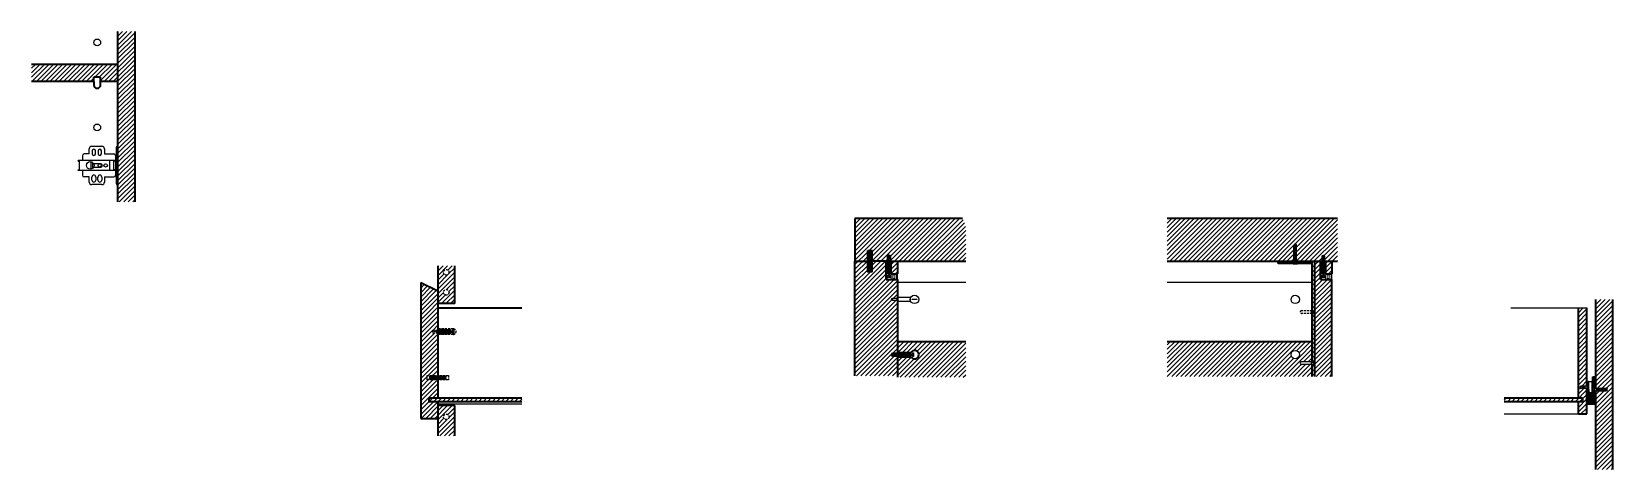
# Model space of a CAD drawing. Header units: inches. Extents: x -88 to 1416, y 266 to 857.
# Drawn here: x 319.4 to 505.2, y 805.8 to 857.2 of the extents above; entities that cross this region are included whole.
import ezdxf

# ---------------------------------------------------------------- set-up
doc = ezdxf.new("R2010")
doc.units = ezdxf.units.IN
doc.header["$MEASUREMENT"] = 0
doc.linetypes.add('HIDDEN', pattern=[0.375, 0.25, -0.125])
doc.layers.add('A-LINE-GRPH', color=7, linetype='Continuous', lineweight=20)
doc.layers.add('A-SECT A-MCUT', color=7, linetype='Continuous', lineweight=35)

# ---------------------------------------------------------------- blocks, each defined once
blk = doc.blocks.new('BLOCCO')
for p, q in [((9.6, 734.92), (9.2, 734.92)), ((9.6, 734.47), (9.2, 734.47)), ((9.3, 735.66), (9.3, 735.57)), ((9.3, 735.57), (9.52, 735.57)), ((9.74, 735.57), (9.52, 735.57)), ((9.74, 735.66), (9.74, 735.57))]:
    blk.add_line(p, q)
blk.add_lwpolyline([(9.2, 734.92), (9.2, 735.66), (9.85, 735.66), (9.85, 734.35), (9.2, 734.35), (9.2, 734.47)])
blk.add_lwpolyline([(9.3, 735.36), (9.3, 735.11), (9.74, 735.11), (9.74, 735.36)], close=True)
blk.add_arc((9.5, 734.7), 0.245, 293.1404, 66.8596)

msp = doc.modelspace()

# ---------------------------------------------------------------- hatches: boundary and pattern name
at = {"transparency": 33554572}
h = msp.add_hatch(dxfattribs=at)
h.set_pattern_fill('ANSI31', color=256, scale=3)
h.paths.add_polyline_path([(329.53, 853.37), (319.42, 853.37), (319.42, 851.37), (326.73, 851.37), (326.73, 851.87), (327.53, 851.87), (327.53, 851.37), (329.53, 851.37)])
h.paths.add_polyline_path([(331.53, 857.24), (329.53, 857.24), (329.53, 837.24), (331.53, 837.24)])
at = {"transparency": 33554567}
h = msp.add_hatch(dxfattribs=at)
h.set_pattern_fill('ANSI31', color=256, scale=3)
h.paths.add_polyline_path([(429.21, 820.75), (421.18, 820.75), (421.18, 819.5), (422.75, 819.5, -3.732051), (422.75, 819), (421.18, 819), (421.18, 816.59), (429.21, 816.59)])
edge = h.paths.add_edge_path()
edge.add_arc((426.21, 833.75), 3, 0, 30)
edge.add_line((428.81, 835.25), (416.18, 835.25))
edge.add_line((416.18, 835.25), (416.18, 830.25))
edge.add_line((416.18, 830.25), (417.68, 830.25))
edge.add_line((417.68, 830.25), (417.68, 831.5))
edge.add_line((417.68, 831.5), (418.18, 831.5))
edge.add_line((418.18, 831.5), (418.18, 830.25))
edge.add_line((418.18, 830.25), (419.93, 830.25))
edge.add_line((419.93, 830.25), (420.04, 830.25))
edge.add_line((420.04, 830.25), (420.04, 830.81))
edge.add_arc((420.18, 830.81), 0.14, 0, 180, ccw=False)
edge.add_line((420.32, 830.81), (420.32, 830.25))
edge.add_line((420.32, 830.25), (420.43, 830.25))
edge.add_line((420.43, 830.25), (429.21, 830.25))
edge.add_line((429.21, 830.25), (429.21, 833.75))
edge = h.paths.add_edge_path()
edge.add_line((421.18, 825.61), (420.62, 825.61))
edge.add_arc((420.62, 825.75), 0.14, 90, 270, ccw=False)
edge.add_line((420.62, 825.89), (421.18, 825.89))
edge.add_line((421.18, 825.89), (421.18, 826))
edge.add_line((421.18, 826), (421.18, 828.1))
edge.add_line((421.18, 828.1), (420.43, 828.1))
edge.add_line((420.43, 828.1), (419.86, 828.1))
edge.add_line((419.86, 828.1), (419.86, 828.75))
edge.add_line((419.86, 828.75), (419.86, 830.25))
edge.add_line((419.86, 830.25), (418.18, 830.25))
edge.add_line((418.18, 830.25), (418.18, 829))
edge.add_line((418.18, 829), (417.68, 829))
edge.add_line((417.68, 829), (417.68, 830.25))
edge.add_line((417.68, 830.25), (416.18, 830.25))
edge.add_line((416.18, 830.25), (416.18, 816.75))
edge.add_line((416.18, 816.75), (421.18, 816.75))
edge.add_line((421.18, 816.75), (421.18, 819.11))
edge.add_line((421.18, 819.11), (420.62, 819.11))
edge.add_arc((420.62, 819.25), 0.14, 90, 270, ccw=False)
edge.add_line((420.62, 819.39), (421.18, 819.39))
edge.add_line((421.18, 819.39), (421.18, 819.5))
edge.add_line((421.18, 819.5), (421.18, 825.61))
edge = h.paths.add_edge_path()
edge.add_line((421.18, 825.89), (420.62, 825.89))
edge.add_arc((420.62, 825.75), 0.14, 90, 270)
edge.add_line((420.62, 825.61), (421.18, 825.61))
edge.add_line((421.18, 825.61), (421.18, 825.89))
edge = h.paths.add_edge_path(flags=16)
edge.add_line((420.48, 819.39), (420.62, 819.39))
edge.add_arc((420.62, 819.25), 0.14, 90, 270)
edge.add_line((420.62, 819.11), (420.48, 819.11))
edge.add_line((420.48, 819.11), (420.48, 819.39))
h.paths.add_polyline_path([(421.18, 830.25), (420.43, 830.25), (420.43, 828.75), (421.18, 828.75)])
at = {"transparency": 33554564}
h = msp.add_hatch(dxfattribs=at)
h.set_pattern_fill('ANSI31', color=256, scale=3)
h.paths.add_polyline_path([(452.89, 820.75), (452.89, 816.69), (469.93, 816.69), (469.93, 818.1), (468.66, 818.1, -1), (468.66, 818.4), (469.93, 818.4), (469.93, 820.75)])
h.paths.add_polyline_path([(467.43, 819.25, -1), (468.43, 819.25, -1)], flags=16)
h.paths.add_polyline_path([(470.23, 818), (470.03, 818.1), (469.93, 818.1), (469.93, 816.69), (470.23, 816.69)])
h.paths.add_polyline_path([(470.23, 824), (470.03, 824.1), (469.93, 824.1), (469.93, 820.75), (469.93, 818.4), (470.03, 818.4), (470.23, 818.5)])
h.paths.add_polyline_path([(470.03, 824.4), (469.93, 824.4), (469.93, 824.1), (470.03, 824.1)])
h.paths.add_polyline_path([(470.03, 824.1), (470.23, 824), (470.23, 824.13), (470.13, 824.25), (470.23, 824.38), (470.23, 824.5), (470.03, 824.4)])
h.paths.add_polyline_path([(470.23, 824.38), (470.13, 824.25), (470.23, 824.13)], flags=17)
h.paths.add_polyline_path([(470.23, 830.25), (468.08, 830.25), (468.08, 830.12), (468.17, 829.95), (469.93, 829.95), (469.93, 824.4), (470.03, 824.4), (470.23, 824.5)])
h.paths.add_polyline_path([(465.93, 830.25), (465.93, 829.95), (467.7, 829.95), (467.78, 830.12), (467.78, 830.25)])
h.paths.add_polyline_path([(467.78, 830.25), (467.78, 832.12, -1), (468.08, 832.12), (468.08, 830.25), (471.09, 830.25), (471.09, 830.81, -1), (471.37, 830.81), (471.37, 830.25), (472.89, 830.25), (472.89, 835.25), (452.89, 835.25), (452.89, 830.25)])
h.paths.add_polyline_path([(470.23, 824), (470.23, 818.5), (470.23, 818.38), (470.23, 818.13), (470.23, 818), (470.23, 816.69), (472.23, 816.69), (472.23, 828.1), (471.48, 828.1), (470.91, 828.1), (470.91, 828.75), (470.91, 830.25), (470.23, 830.25)])
h.paths.add_polyline_path([(472.23, 830.25), (471.48, 830.25), (471.48, 828.75), (472.23, 828.75)])
at = {"transparency": 33554569}
h = msp.add_hatch(dxfattribs=at)
h.set_pattern_fill('ANSI31', color=256, scale=3)
h.paths.add_polyline_path([(366.35, 816.75), (367.15, 816.75), (367.15, 816.8), (365.9, 816.8), (365.9, 816.3), (367.15, 816.3), (367.15, 816.35), (366.35, 816.35, -1)], flags=17)
h.paths.add_polyline_path([(367.15, 816.55), (366.15, 816.55, 0.098828), (366.17, 816.47), (367.15, 816.47)], flags=16)
h.paths.add_polyline_path([(367.15, 816.63), (366.17, 816.63, 0.098828), (366.15, 816.55), (367.15, 816.55)], flags=16)
h.paths.add_polyline_path([(367.15, 816.71), (366.22, 816.71, 0.125462), (366.17, 816.63), (367.15, 816.63)], flags=16)
h.paths.add_polyline_path([(367.15, 816.47), (366.17, 816.47, 0.125462), (366.22, 816.4), (367.15, 816.4)], flags=16)
h.paths.add_polyline_path([(367.15, 816.4), (366.22, 816.4, 0.17102), (366.35, 816.35), (367.15, 816.35)], flags=16)
h.paths.add_polyline_path([(367.15, 816.75), (366.35, 816.75, 0.17102), (366.22, 816.71), (367.15, 816.71)], flags=16)
h.paths.add_polyline_path([(365.15, 811.75), (367.15, 811.75), (367.15, 813.75), (366.15, 813.75), (366.15, 814.15), (367.15, 814.15), (367.15, 816.3), (365.9, 816.3), (365.9, 816.8), (367.15, 816.8), (367.15, 821.81), (366.59, 821.81, -1), (366.59, 822.09), (367.15, 822.09), (367.15, 822.2), (367.15, 826.75), (365.15, 827.75)])
h.paths.add_polyline_path([(366.15, 814.15), (366.15, 813.75), (377.03, 813.75), (377.03, 814.15)])
h.paths.add_polyline_path([(367.15, 813.25), (367.15, 809.7), (369.15, 809.7), (369.15, 813.25)])
h.paths.add_polyline_path([(368.48, 811.93, -1), (367.83, 811.93, -1)], flags=16)
h.paths.add_polyline_path([(369.15, 825.25), (369.15, 829.7), (367.15, 829.7), (367.15, 825.25)])
h.paths.add_polyline_path([(367.83, 826.58, -1), (368.48, 826.58, -1)], flags=16)
h.paths.add_polyline_path([(367.83, 828.93, -1), (368.48, 828.93, -1)], flags=16)
at = {"transparency": 33554574}
h = msp.add_hatch(dxfattribs=at)
h.set_pattern_fill('ANSI31', color=256, scale=3)
h.paths.add_polyline_path([(501.7, 814.15), (492.5, 814.15), (492.5, 813.75), (501.7, 813.75)])
h.paths.add_polyline_path([(505.2, 825.75), (503.2, 825.75), (503.2, 815.3), (504.47, 815.3, -1), (504.47, 815), (503.2, 815), (503.2, 805.75), (505.2, 805.75)])
h.paths.add_polyline_path([(502.2, 815.25), (501.51, 815.25, -1), (501.51, 815.55), (502.2, 815.55), (502.2, 824.75), (501.2, 824.75), (501.2, 814.15), (501.7, 814.15), (501.7, 813.75), (501.2, 813.75), (501.2, 812.27), (502.2, 812.27)])
h = msp.add_hatch(dxfattribs=at)
h.set_pattern_fill('ANSI31', color=256, scale=0.5)
h.paths.add_polyline_path([(502.82, 814.75), (502.4, 814.75), (502.4, 815.15), (502.2, 815.25), (502.2, 814.55), (502.47, 814.55), (502.47, 814.05), (502.52, 814.05), (502.52, 814.45), (502.77, 814.45), (502.77, 814.05), (502.82, 814.05)])
edge = h.paths.add_edge_path(flags=17)
edge.add_ellipse((502.65, 814.05), major_axis=(0, -0.383), ratio=0.326144, start_angle=90, end_angle=270)
edge.add_ellipse((502.65, 814.05), major_axis=(0, -0.383), ratio=0.326144, start_angle=270, end_angle=450)
h.paths.add_polyline_path([(502.4, 814.45), (502.2, 814.45), (502.2, 813.45), (503.2, 813.45), (503.2, 815), (503.1, 815), (502.9, 814.9), (502.9, 813.65), (502.4, 813.65)])
h.paths.add_polyline_path([(503.2, 816.65), (502.9, 816.65), (502.9, 815.4), (503.1, 815.3), (503.2, 815.3)])
h.paths.add_polyline_path([(502.4, 816.05), (502.2, 816.05), (502.2, 815.55), (502.4, 815.65)])

# ---------------------------------------------------------------- linework, layer by layer
for p, q in [((326.48, 843.75), (327.68, 843.75)), ((329.53, 843.75), (329.53, 843.75)), ((329.38, 842.1), (324.88, 842.1)), ((324.88, 842), (324.88, 842.1)), ((324.88, 842), (325.03, 842)), ((325.03, 841), (325.03, 842)), ((325.38, 842.65), (325.38, 842.1)), ((326.18, 842.85), (325.58, 842.85)), ((326.18, 842.85), (326.18, 843.45)), ((326.38, 841.94), (326.38, 841.06)), ((326.53, 843.2), (326.53, 842.88)), ((326.58, 841.86), (326.58, 841.14)), ((327.54, 841.7), (326.72, 841.7)), ((326.93, 842.88), (326.93, 843.2)), ((327.23, 843.2), (327.23, 842.88)), ((327.63, 842.88), (327.63, 843.2)), ((327.98, 843.45), (327.98, 842.85)), ((327.98, 842.85), (329.08, 842.85)), ((328.59, 842.1), (328.59, 840.9)), ((329.38, 842), (329.08, 842)), ((329.08, 841), (329.08, 842)), ((329.28, 842.65), (329.28, 842.1)), ((329.28, 842), (329.28, 841)), ((329.38, 842), (329.38, 842.1)), ((324.88, 840.9), (324.88, 841)), ((324.88, 841), (325.03, 841)), ((329.38, 840.9), (324.88, 840.9)), ((325.38, 840.9), (325.38, 840.35)), ((326.18, 840.15), (325.58, 840.15)), ((326.18, 839.55), (326.18, 840.15)), ((326.51, 839.77), (326.51, 840.14)), ((326.72, 841.3), (327.54, 841.3)), ((326.96, 840.14), (326.96, 839.77)), ((327.21, 839.77), (327.21, 840.14)), ((327.66, 840.14), (327.66, 839.77)), ((327.98, 840.15), (327.98, 839.55)), ((327.98, 840.15), (329.08, 840.15)), ((329.38, 841), (329.08, 841)), ((329.28, 840.9), (329.28, 840.35)), ((329.38, 841), (329.38, 840.9)), ((327.68, 839.25), (326.48, 839.25)), ((329.53, 839.25), (329.53, 839.25)), ((417.68, 831.25), (417.68, 829.25)), ((417.74, 831.41), (417.74, 829.09)), ((417.84, 831.48), (417.84, 829.02)), ((417.93, 831.5), (417.93, 829)), ((418.03, 831.48), (418.03, 829.02)), ((418.13, 831.41), (418.13, 829.09)), ((418.18, 831.25), (418.18, 829.25)), ((420.04, 830.72), (420.25, 830.94)), ((420.04, 830.58), (420.31, 830.86)), ((420.04, 830.44), (420.32, 830.73)), ((420.04, 830.3), (420.32, 830.59)), ((420.13, 830.25), (420.32, 830.45)), ((467.78, 830.25), (467.78, 832.12)), ((467.78, 832.01), (468.08, 831.76)), ((467.78, 831.81), (468.08, 831.56)), ((467.78, 831.61), (468.08, 831.36)), ((467.78, 831.41), (468.08, 831.16)), ((467.78, 831.21), (468.08, 830.96)), ((467.78, 831.01), (468.08, 830.76)), ((467.78, 830.81), (468.08, 830.56)), ((467.78, 830.61), (468.08, 830.36)), ((467.8, 832.19), (468.08, 831.96)), ((468.08, 830.25), (468.08, 832.12)), ((471.09, 830.72), (471.3, 830.94)), ((471.09, 830.58), (471.36, 830.86)), ((471.09, 830.44), (471.37, 830.73)), ((471.09, 830.3), (471.37, 830.59)), ((471.18, 830.25), (471.37, 830.45)), ((419.98, 828.75), (419.98, 830.25)), ((420.18, 828.75), (420.18, 830.25)), ((420.38, 828.75), (420.38, 830.25)), ((467.7, 829.95), (467.68, 829.92)), ((467.68, 829.92), (467.81, 829.92)), ((467.78, 830.41), (468.08, 830.16)), ((467.78, 830.21), (467.89, 830.12)), ((467.78, 830.12), (468.08, 830.12)), ((467.93, 830.02), (467.81, 829.92)), ((467.81, 829.92), (468.06, 829.92)), ((467.93, 830.02), (468.06, 829.92)), ((468.06, 829.92), (468.18, 829.92)), ((468.17, 829.95), (468.18, 829.92)), ((471.03, 828.75), (471.03, 830.25)), ((471.23, 828.75), (471.23, 830.25)), ((471.43, 828.75), (471.43, 830.25)), ((420.1, 828.35), (420.1, 828.5)), ((420.27, 828.35), (420.27, 828.5)), ((429.21, 827.75), (421.18, 827.75)), ((469.93, 827.75), (452.89, 827.75)), ((471.15, 828.35), (471.15, 828.5)), ((471.31, 828.35), (471.31, 828.5)), ((493.26, 824.75), (502.2, 824.75)), ((420.71, 819.39), (420.5, 819.19)), ((420.85, 819.39), (420.57, 819.12)), ((420.99, 819.39), (420.7, 819.11)), ((421.13, 819.39), (420.84, 819.11)), ((421.18, 819.31), (420.98, 819.11)), ((422.68, 819.45), (421.18, 819.45)), ((423.08, 819.33), (422.93, 819.33)), ((422.68, 819.25), (421.18, 819.25)), ((422.68, 819.05), (421.18, 819.05)), ((423.08, 819.17), (422.93, 819.17)), ((469.93, 818.4), (468.66, 818.4)), ((469.93, 818.1), (468.66, 818.1)), ((469.79, 818.4), (469.79, 818.1)), ((470.03, 818.4), (470.03, 818.1)), ((470.13, 818.25), (470.23, 818.38)), ((470.13, 818.25), (470.23, 818.13)), ((470.23, 818.5), (470.23, 818.38)), ((470.23, 818.38), (470.23, 818.13)), ((470.23, 818.13), (470.23, 818)), ((502.82, 816.05), (502.4, 816.05)), ((502.4, 815.65), (502.4, 815.53)), ((502.82, 814.75), (502.82, 816.05)), ((501.38, 815.47), (501.56, 815.25)), ((502.2, 815.55), (501.51, 815.55)), ((502.2, 815.25), (501.51, 815.25)), ((501.52, 815.55), (501.76, 815.25)), ((501.72, 815.55), (501.95, 815.26)), ((501.96, 815.55), (501.96, 815.25)), ((502.2, 815.55), (502.2, 815.25)), ((502.3, 815.4), (502.4, 815.53)), ((502.3, 815.4), (502.4, 815.28)), ((502.4, 815.53), (502.4, 815.28)), ((502.4, 815.28), (502.4, 815.15)), ((502.4, 814.45), (502.47, 814.45)), ((502.82, 814.45), (502.9, 814.45)), ((502.9, 815.4), (502.9, 815.28)), ((503, 815.15), (502.9, 815.28)), ((502.9, 815.28), (502.9, 815.03)), ((503, 815.15), (502.9, 815.03)), ((502.9, 815.03), (502.9, 814.9)), ((503.1, 815.3), (503.1, 815)), ((503.2, 815.3), (504.47, 815.3)), ((503.2, 815), (504.47, 815)), ((503.34, 815.3), (503.34, 815)), ((503.58, 815), (503.35, 815.29)), ((503.78, 815), (503.54, 815.3)), ((503.98, 815), (503.74, 815.3)), ((504.18, 815), (503.94, 815.3)), ((504.38, 815), (504.14, 815.3)), ((504.54, 815.05), (504.34, 815.3)), ((367.15, 813.45), (377.03, 813.45)), ((492.5, 812.27), (501.2, 812.27))]:
    msp.add_line(p, q)
at = {"linetype": 'HIDDEN', "transparency": 33554564}
for p, q in [((469.93, 824.4), (468.66, 824.4)), ((469.93, 824.1), (468.66, 824.1)), ((469.79, 824.4), (469.79, 824.1)), ((470.03, 824.4), (470.23, 824.5)), ((470.03, 824.4), (470.03, 824.1)), ((470.03, 824.1), (470.23, 824)), ((470.13, 824.25), (470.23, 824.38)), ((470.13, 824.25), (470.23, 824.13)), ((470.23, 824.5), (470.23, 824.38)), ((470.23, 824.38), (470.23, 824.13)), ((470.23, 824.13), (470.23, 824))]:
    msp.add_line(p, q, dxfattribs=at)
at = {"linetype": 'HIDDEN'}
for p, q in [((469.93, 824.4), (470.03, 824.4)), ((469.93, 824.1), (470.03, 824.1))]:
    msp.add_line(p, q, dxfattribs=at)
at = {"linetype": 'HIDDEN', "transparency": 33554574}
for p, q in [((366.68, 822.09), (366.47, 821.89)), ((366.82, 822.09), (366.54, 821.82)), ((366.96, 822.09), (366.67, 821.81)), ((367.1, 822.09), (366.81, 821.81)), ((367.15, 822.01), (366.95, 821.81)), ((369.05, 822.03), (368.9, 822.03)), ((369.05, 821.87), (368.9, 821.87)), ((366.35, 816.75), (367.95, 816.75)), ((366.35, 816.35), (367.95, 816.35))]:
    msp.add_line(p, q, dxfattribs=at)
at = {"linetype": 'HIDDEN', "transparency": 33554687}
for p, q in [((368.98, 822.28), (367.15, 822.28)), ((368.98, 821.63), (367.15, 821.63))]:
    msp.add_line(p, q, dxfattribs=at)
at = {"transparency": 33554574}
for p, q in [((368.65, 822.15), (367.15, 822.15)), ((368.65, 821.95), (367.15, 821.95)), ((368.65, 821.75), (367.15, 821.75)), ((366.15, 816.55), (368.15, 816.55)), ((366.17, 816.63), (368.13, 816.63)), ((366.17, 816.47), (368.13, 816.47)), ((366.22, 816.71), (368.08, 816.71)), ((366.22, 816.4), (368.08, 816.4))]:
    msp.add_line(p, q, dxfattribs=at)
msp.add_lwpolyline([(471.09, 830.25), (471.09, 830.81, -1), (471.37, 830.81), (471.37, 830.25)], format="xyb")
for points in [[(419.93, 830.25), (420.43, 830.25), (420.43, 828.75), (419.93, 828.75)], [(470.98, 830.25), (471.48, 830.25), (471.48, 828.75), (470.98, 828.75)], [(419.98, 828.5), (419.98, 828.35), (420.38, 828.35), (420.38, 828.5)], [(471.03, 828.5), (471.03, 828.35), (471.43, 828.35), (471.43, 828.5)], [(422.9, 825.79), (423.46, 825.79), (423.46, 825.72), (422.9, 825.72)], [(421.18, 819.5), (421.18, 819), (422.68, 819), (422.68, 819.5)], [(422.93, 819.45), (423.08, 819.45), (423.08, 819.05), (422.93, 819.05)]]:
    msp.add_lwpolyline(points, close=True)
for points in [[(420.08, 830.25), (420.08, 828.75)], [(420.08, 828.62), (420.08, 828.5)], [(420.28, 828.75), (420.28, 828.75), (420.28, 830.25)], [(420.28, 828.5), (420.28, 828.64)], [(471.13, 830.25), (471.13, 828.75)], [(471.13, 828.62), (471.13, 828.5)], [(471.33, 828.75), (471.33, 828.75), (471.33, 830.25)], [(471.33, 828.5), (471.33, 828.64)], [(421.18, 819.35), (422.68, 819.35), (422.93, 819.35)], [(422.93, 819.15), (422.68, 819.15), (421.18, 819.15)]]:
    msp.add_lwpolyline(points)
at = {"transparency": 33554562}
msp.add_lwpolyline([(421.18, 825.61), (420.62, 825.61, -1), (420.62, 825.89), (421.18, 825.89)], format="xyb", dxfattribs=at)
msp.add_lwpolyline([(421.18, 825.5), (421.18, 826), (422.68, 826), (422.68, 825.5)], close=True, dxfattribs=at)
at = {"linetype": 'HIDDEN', "transparency": 33554574}
msp.add_lwpolyline([(367.15, 822.09), (366.59, 822.09, 1), (366.59, 821.81), (367.15, 821.81)], format="xyb", dxfattribs=at)
msp.add_lwpolyline([(367.15, 822.2), (367.15, 821.7), (368.65, 821.7), (368.65, 822.2)], close=True, dxfattribs=at)
at = {"transparency": 33554574}
for points in [[(367.15, 822.05), (368.65, 822.05), (368.9, 822.05)], [(368.9, 821.85), (368.65, 821.85), (367.15, 821.85)]]:
    msp.add_lwpolyline(points, dxfattribs=at)
msp.add_lwpolyline([(368.9, 822.15), (369.05, 822.15), (369.05, 821.75), (368.9, 821.75)], close=True, dxfattribs=at)
at = {"linetype": 'HIDDEN', "transparency": 33554687}
msp.add_lwpolyline([(365.9, 816.8), (368.4, 816.8), (368.4, 816.3), (365.9, 816.3)], close=True, dxfattribs=at)
for centre, radius in [((327.13, 855.97), 0.4), ((327.13, 845.97), 0.4), ((326.31, 841.5), 0.45), ((327.43, 841.5), 0.2), ((328.12, 841.5), 0.2), ((423.18, 825.75), 0.5), ((467.93, 825.75), 0.5), ((467.93, 819.25), 0.5)]:
    msp.add_circle(centre, radius)
at = {"linetype": 'HIDDEN'}
for centre in [(368.15, 828.93), (368.15, 826.58), (368.15, 811.93)]:
    msp.add_circle(centre, 0.325, dxfattribs=at)
for centre, radius, start, end in [((326.48, 843.45), 0.3, 90, 180), ((327.68, 843.45), 0.3, 0, 90), ((325.58, 842.65), 0.2, 90, 180), ((326.73, 843.2), 0.2, 90, 180), ((326.73, 842.88), 0.2, 180, 270), ((326.73, 843.2), 0.2, 0, 90), ((326.73, 842.88), 0.2, 270, 0), ((327.43, 843.2), 0.2, 90, 180), ((327.43, 842.88), 0.2, 180, 270), ((327.43, 843.2), 0.2, 0, 90), ((327.43, 842.88), 0.2, 270, 0), ((327.54, 841.5), 0.2, 0, 90), ((329.08, 842.65), 0.2, 0, 90), ((325.58, 840.35), 0.2, 180, 270), ((326.73, 840.14), 0.225, 90, 180), ((326.73, 839.77), 0.225, 180, 270), ((326.73, 840.14), 0.225, 0, 90), ((326.73, 839.77), 0.225, 270, 0), ((327.43, 840.14), 0.225, 90, 180), ((327.43, 839.77), 0.225, 180, 270), ((327.43, 840.14), 0.225, 0, 90), ((327.43, 839.77), 0.225, 270, 0), ((327.54, 841.5), 0.2, 270, 0), ((329.08, 840.35), 0.2, 270, 0), ((326.48, 839.55), 0.3, 180, 270), ((327.68, 839.55), 0.3, 270, 0), ((417.93, 831.25), 0.25, 0, 180), ((467.93, 832.12), 0.15, 0, 180), ((417.93, 829.25), 0.25, 180, 0), ((468.66, 818.25), 0.15, 90, 270), ((501.51, 815.4), 0.15, 90, 270), ((504.47, 815.15), 0.15, 270, 90)]:
    msp.add_arc(centre, radius, start, end)
at = {"linetype": 'HIDDEN', "transparency": 33554564}
msp.add_arc((468.66, 824.25), 0.15, 90, 270, dxfattribs=at)
at = {"linetype": 'HIDDEN', "transparency": 33554687}
msp.add_arc((368.98, 821.95), 0.325, 270, 90, dxfattribs=at)
at = {"linetype": 'HIDDEN', "transparency": 33554574}
for centre, start, end in [((366.35, 816.55), 90, 270), ((367.95, 816.55), 270, 90)]:
    msp.add_arc(centre, 0.2, start, end, dxfattribs=at)
at = {"layer": 'A-SECT A-MCUT'}
for p, q in [((329.53, 857.24), (329.53, 837.24)), ((329.53, 853.37), (319.42, 853.37)), ((326.73, 851.37), (319.42, 851.37)), ((327.53, 851.87), (326.73, 851.87)), ((326.73, 851.37), (326.73, 851.87)), ((326.73, 851.37), (326.73, 850.97)), ((327.53, 851.37), (327.53, 851.87)), ((329.53, 851.37), (327.53, 851.37)), ((327.53, 850.97), (327.53, 851.37)), ((329.38, 843.6), (329.38, 839.4)), ((416.18, 835.25), (416.18, 830.25)), ((428.81, 835.25), (416.18, 835.25)), ((472.89, 835.25), (452.89, 835.25)), ((367.15, 829.7), (367.15, 816.8)), ((369.15, 825.25), (369.15, 829.7)), ((416.18, 816.75), (416.18, 830.25)), ((416.18, 830.25), (417.68, 830.25)), ((420.04, 830.25), (418.18, 830.25)), ((419.86, 828.1), (419.86, 830.25)), ((420.32, 830.25), (429.21, 830.25)), ((420.43, 828.75), (420.43, 830.25)), ((420.43, 828.75), (421.18, 828.75)), ((421.18, 830.25), (421.18, 828.75)), ((452.89, 830.25), (467.78, 830.25)), ((465.93, 829.95), (465.93, 830.25)), ((467.7, 829.95), (465.93, 829.95)), ((467.78, 830.12), (467.7, 829.95)), ((467.78, 830.25), (467.78, 830.12)), ((468.08, 830.25), (471.09, 830.25)), ((468.08, 830.25), (468.08, 830.12)), ((468.08, 830.12), (468.17, 829.95)), ((469.93, 829.95), (468.17, 829.95)), ((469.93, 824.1), (469.93, 829.95)), ((470.23, 824), (470.23, 830.25)), ((470.91, 828.1), (470.91, 830.25)), ((471.37, 830.25), (472.89, 830.25)), ((471.48, 830.25), (471.48, 828.75)), ((471.48, 828.75), (472.23, 828.75)), ((472.23, 830.25), (472.23, 828.75)), ((365.15, 827.75), (367.15, 826.75)), ((419.86, 828.1), (421.18, 828.1)), ((421.18, 828.1), (421.18, 819.39)), ((470.91, 828.1), (472.23, 828.1)), ((472.23, 816.69), (472.23, 828.1)), ((369.15, 825.25), (367.15, 825.25)), ((503.2, 825.75), (503.2, 815.3)), ((505.2, 825.75), (505.2, 805.75)), ((367.15, 824.75), (377.03, 824.75)), ((469.93, 820.75), (469.93, 824.1)), ((470.23, 818.5), (470.23, 824)), ((501.2, 814.15), (501.2, 824.75)), ((502.2, 815.55), (502.2, 824.75)), ((429.21, 820.75), (421.18, 820.75)), ((421.18, 819.5), (422.75, 819.5)), ((469.93, 820.75), (452.89, 820.75)), ((469.93, 818.4), (469.93, 820.75)), ((421.18, 819.11), (421.18, 816.59)), ((421.18, 819), (422.75, 819)), ((469.93, 818.4), (470.03, 818.4)), ((469.93, 816.69), (469.93, 818.1)), ((469.93, 818.1), (470.03, 818.1)), ((470.03, 818.4), (470.23, 818.5)), ((470.03, 818.1), (470.23, 818)), ((470.23, 816.69), (470.23, 818)), ((367.15, 816.3), (367.15, 814.15)), ((502.4, 816.05), (502.2, 816.05)), ((502.2, 815.55), (502.4, 815.65)), ((502.4, 815.65), (502.4, 816.05)), ((502.9, 816.65), (503.2, 816.65)), ((502.9, 815.4), (502.9, 816.65)), ((366.15, 814.15), (377.03, 814.15)), ((366.15, 813.75), (366.15, 814.15)), ((366.15, 813.75), (377.03, 813.75)), ((367.15, 813.75), (367.15, 809.7)), ((492.5, 814.15), (501.7, 814.15)), ((492.5, 813.75), (501.7, 813.75)), ((501.2, 812.27), (501.2, 813.75)), ((501.7, 814.15), (501.7, 813.75)), ((502.2, 812.27), (502.2, 815.25)), ((502.2, 815.25), (502.4, 815.15)), ((502.47, 814.55), (502.2, 814.55)), ((502.2, 814.45), (502.4, 814.45)), ((502.4, 815.15), (502.4, 814.75)), ((502.4, 814.75), (502.82, 814.75)), ((502.4, 814.45), (502.4, 813.65)), ((502.47, 814.05), (502.47, 814.55)), ((502.52, 814.05), (502.47, 814.05)), ((502.77, 814.45), (502.52, 814.45)), ((502.52, 814.45), (502.52, 814.05)), ((502.77, 814.05), (502.77, 814.45)), ((502.77, 814.05), (502.82, 814.05)), ((502.82, 814.75), (502.82, 814.05)), ((503.1, 815.3), (502.9, 815.4)), ((503.1, 815), (502.9, 814.9)), ((502.9, 813.65), (502.9, 814.9)), ((503.1, 815.3), (503.2, 815.3)), ((503.1, 815), (503.2, 815)), ((503.2, 815), (503.2, 805.75)), ((369.15, 813.25), (367.15, 813.25)), ((369.15, 809.7), (369.15, 813.25)), ((501.2, 812.27), (502.2, 812.27)), ((502.2, 813.45), (503.2, 813.45)), ((502.4, 813.65), (502.9, 813.65)), ((365.15, 811.75), (367.15, 811.75))]:
    msp.add_line(p, q, dxfattribs=at)
for points in [[(331.53, 857.24), (331.53, 837.24)], [(365.15, 827.75), (365.15, 811.75)]]:
    msp.add_lwpolyline(points, dxfattribs=at)
msp.add_lwpolyline([(417.68, 831.5), (418.18, 831.5), (418.18, 829), (417.68, 829)], close=True, dxfattribs=at)
for points in [[(420.04, 830.25), (420.04, 830.81, -1), (420.32, 830.81), (420.32, 830.25)], [(421.18, 819.39), (420.62, 819.39, 1), (420.62, 819.11), (421.18, 819.11)]]:
    msp.add_lwpolyline(points, format="xyb", dxfattribs=at)
for centre, radius, start, end in [((327.13, 850.97), 0.4, 180, 0), ((329.53, 843.6), 0.15, 90, 180), ((329.53, 839.4), 0.15, 180, 270), ((423.18, 819.25), 0.5, 210, 150)]:
    msp.add_arc(centre, radius, start, end, dxfattribs=at)
msp.add_ellipse((502.65, 814.05), major_axis=(0, -0.383), ratio=0.326144, dxfattribs=at)

# ---------------------------------------------------------------- block references
at = {"layer": 'A-LINE-GRPH', "xscale": -1, "rotation": 270}
for p in [(-314.49, 818.91), (-263.44, 818.91)]:
    msp.add_blockref('BLOCCO', p, dxfattribs=at)

doc.saveas('drawing.dxf')
